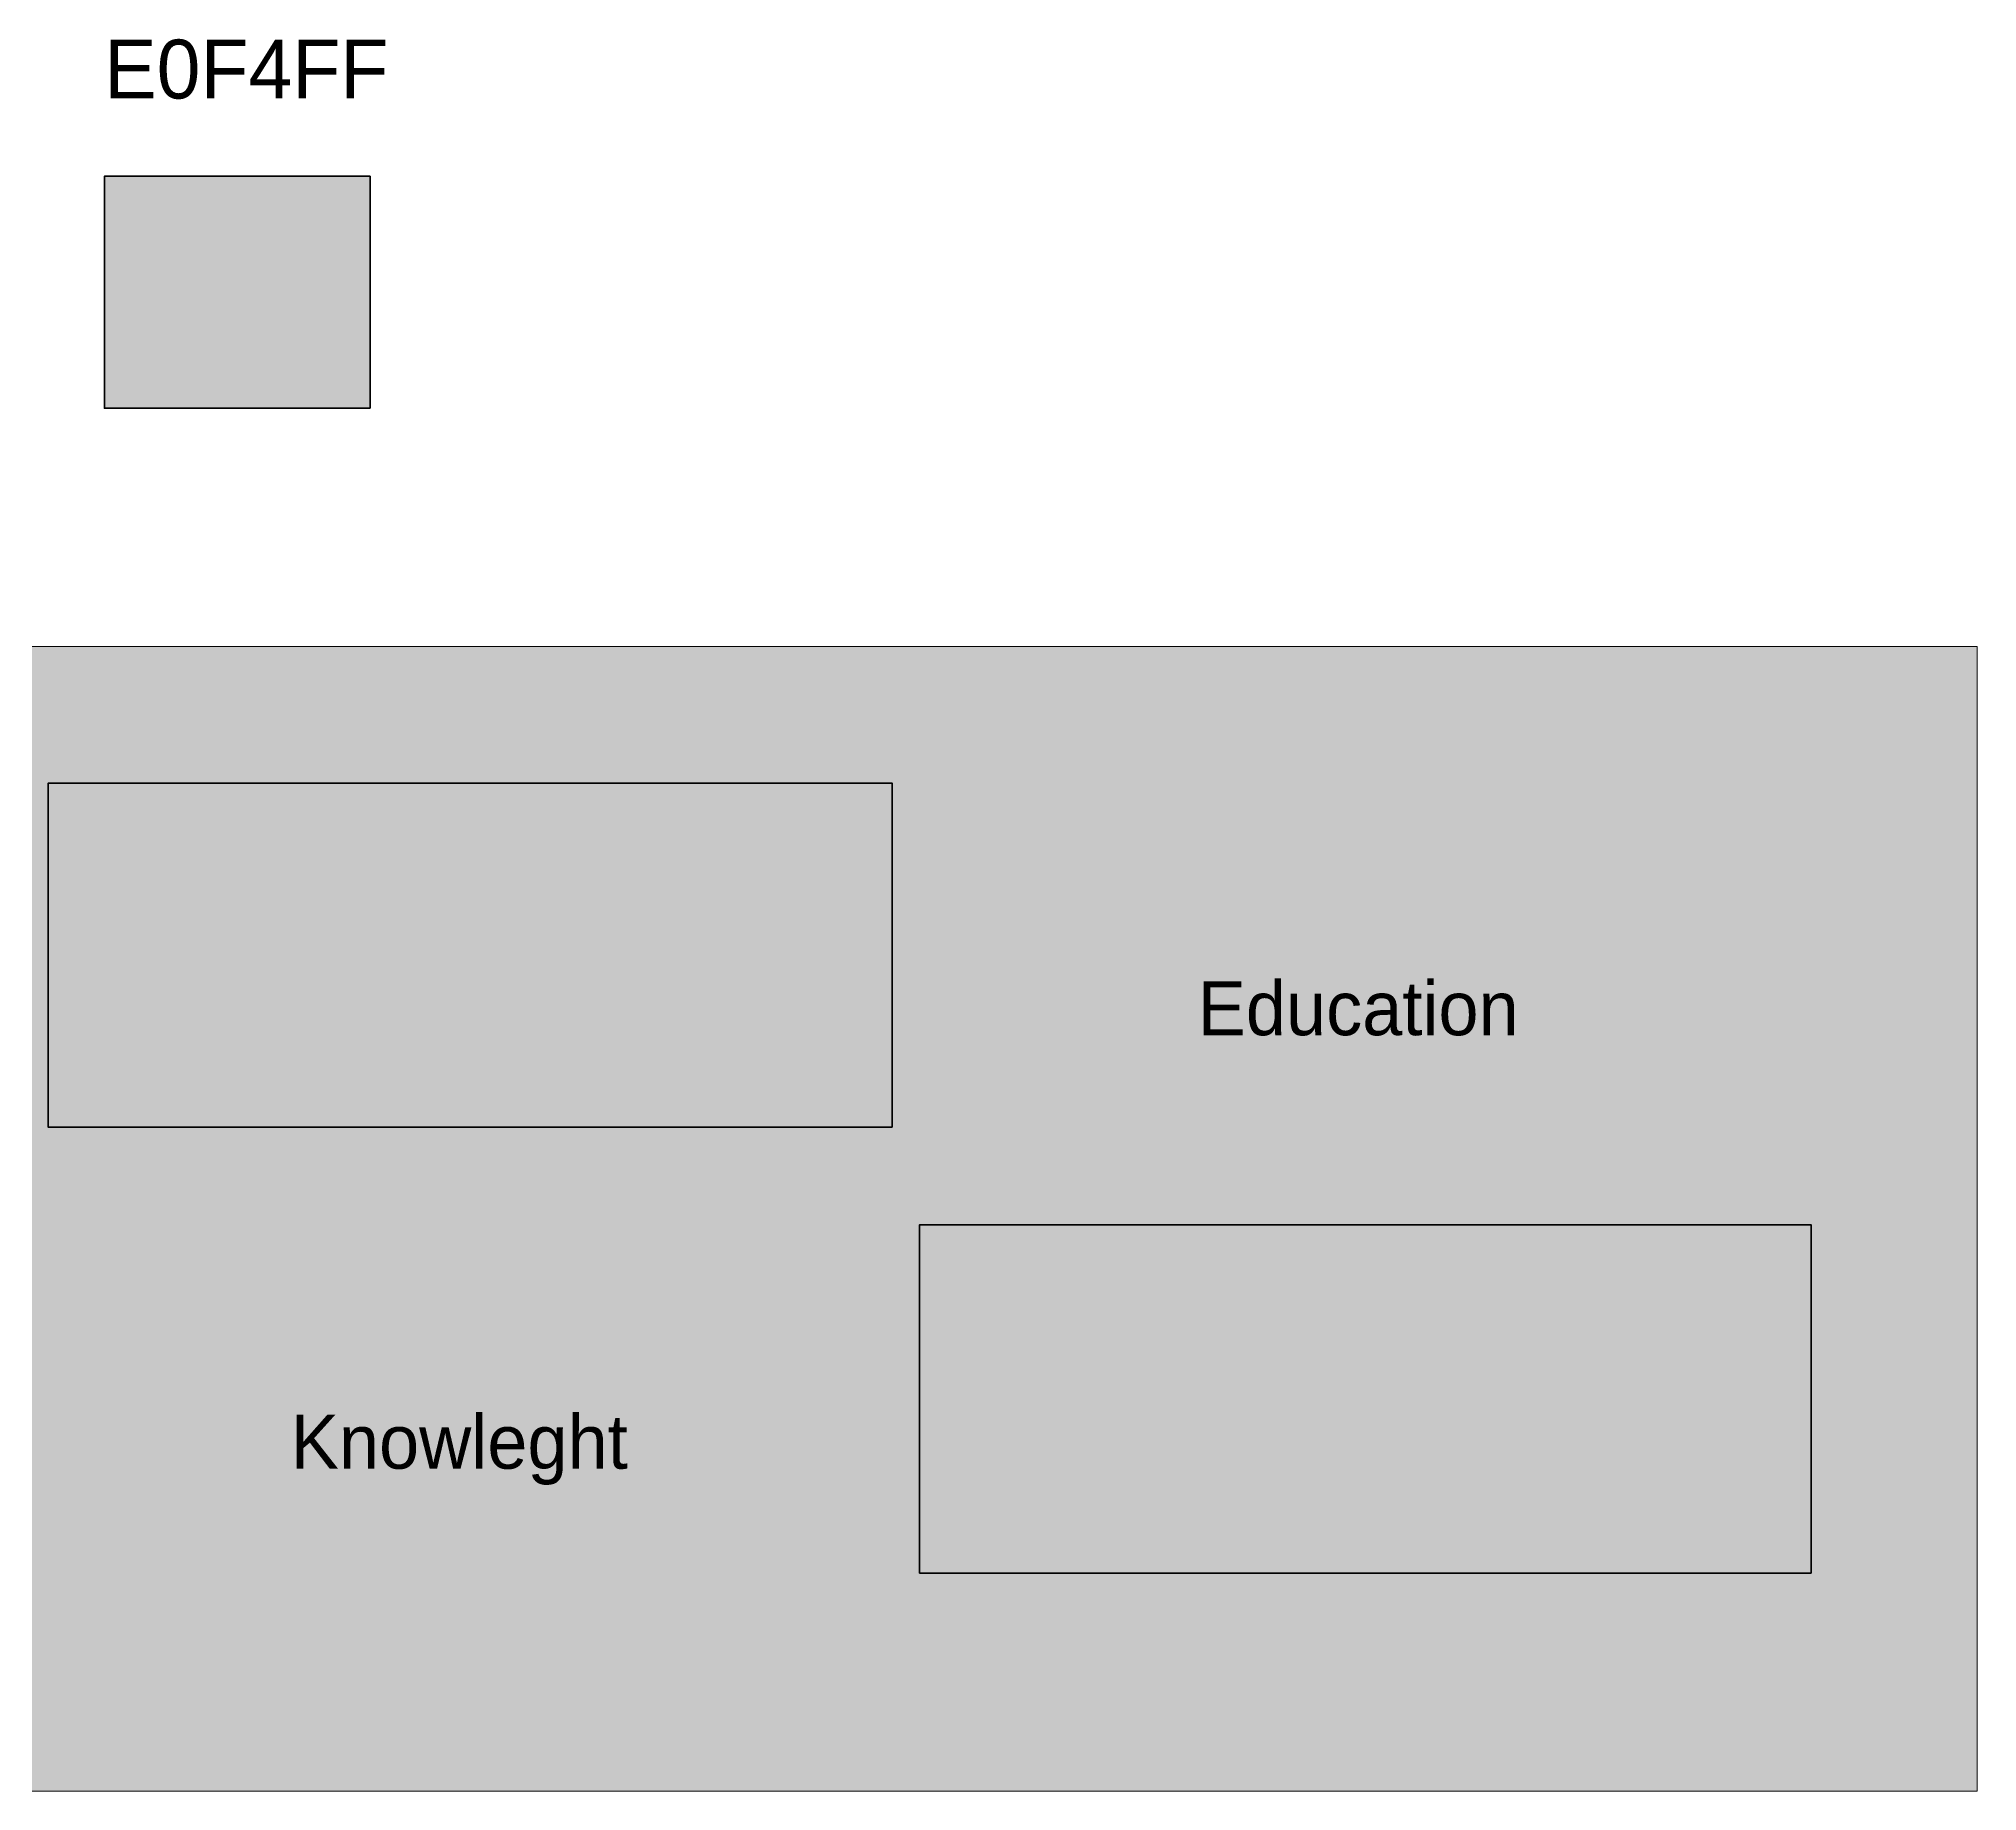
# Model space of a CAD drawing. Header units: centimetres. Extents: x 0 to 205, y -38 to 21.
# Drawn here: x 71.6 to 136.2, y -38.1 to 20.2 of the extents above; entities that cross this region are included whole.
import ezdxf

# ---------------------------------------------------------------- set-up
doc = ezdxf.new("R2010")
doc.units = ezdxf.units.CM
doc.header["$MEASUREMENT"] = 0
doc.layers.add('Layer 1', color=7, linetype='Continuous', lineweight=0)

msp = doc.modelspace()

# ---------------------------------------------------------------- hatches: boundary and pattern name
at = {"layer": 'Layer 1', "true_color": 0xe0f4ff, "transparency": 33554687}
h = msp.add_hatch(color=7, dxfattribs=at)
h.dxf.hatch_style = 2
h.paths.add_polyline_path([(82.621, 7.937), (73.766, 7.937), (73.766, 15.663), (82.621, 15.663)])
h = msp.add_hatch(color=7, dxfattribs=at)
h.dxf.hatch_style = 2
h.paths.add_polyline_path([(136.172, 0), (68.439, 0), (68.439, -38.135), (136.172, -38.135)])
at = {"layer": 'Layer 1', "true_color": 0x87c4ff, "transparency": 33554687}
h = msp.add_hatch(color=151, dxfattribs=at)
h.dxf.hatch_style = 2
h.paths.add_polyline_path([(100.012, -16.016), (71.896, -16.016), (71.896, -4.551), (100.012, -4.551)])
h = msp.add_hatch(color=151, dxfattribs=at)
h.dxf.hatch_style = 2
h.paths.add_polyline_path([(130.634, -30.868), (100.93, -30.868), (100.93, -19.262), (130.634, -19.262)])

# ---------------------------------------------------------------- linework, layer by layer
at = {"layer": 'Layer 1', "color": 18, "lineweight": 35, "true_color": 0x000000}
for points in [[(82.621, 7.937), (73.766, 7.937), (73.766, 15.663), (82.621, 15.663)], [(100.012, -16.016), (71.896, -16.016), (71.896, -4.551), (100.012, -4.551)], [(130.634, -30.868), (100.93, -30.868), (100.93, -19.262), (130.634, -19.262)]]:
    msp.add_lwpolyline(points, close=True, dxfattribs=at)
at = {"layer": 'Layer 1'}
msp.add_lwpolyline([(136.172, 0), (68.439, 0), (68.439, -38.135), (136.172, -38.135)], close=True, dxfattribs=at)

# ---------------------------------------------------------------- texts
at = {"layer": 'Layer 1', "char_height": 0.2, "attachment_point": 7}
for s, insert in [('\\C18;\\c0;\\FMyriad Pro|b0|i0|c1;\\H1.960572;\\W1.000000;E0F4FF', (73.759, 18.228)), ('\\C140;\\c16754489;\\FMyriad Pro|b0|i0|c1;\\H1.798320;\\W1.000000;Education', (110.197, -12.976)), ('\\C140;\\c16754489;\\FMyriad Pro|b0|i0|c1;\\H1.798320;\\W1.000000;Knowleght', (79.975, -27.934))]:
    msp.add_mtext(s, dxfattribs=dict(at, insert=insert))

doc.saveas('drawing.dxf')
